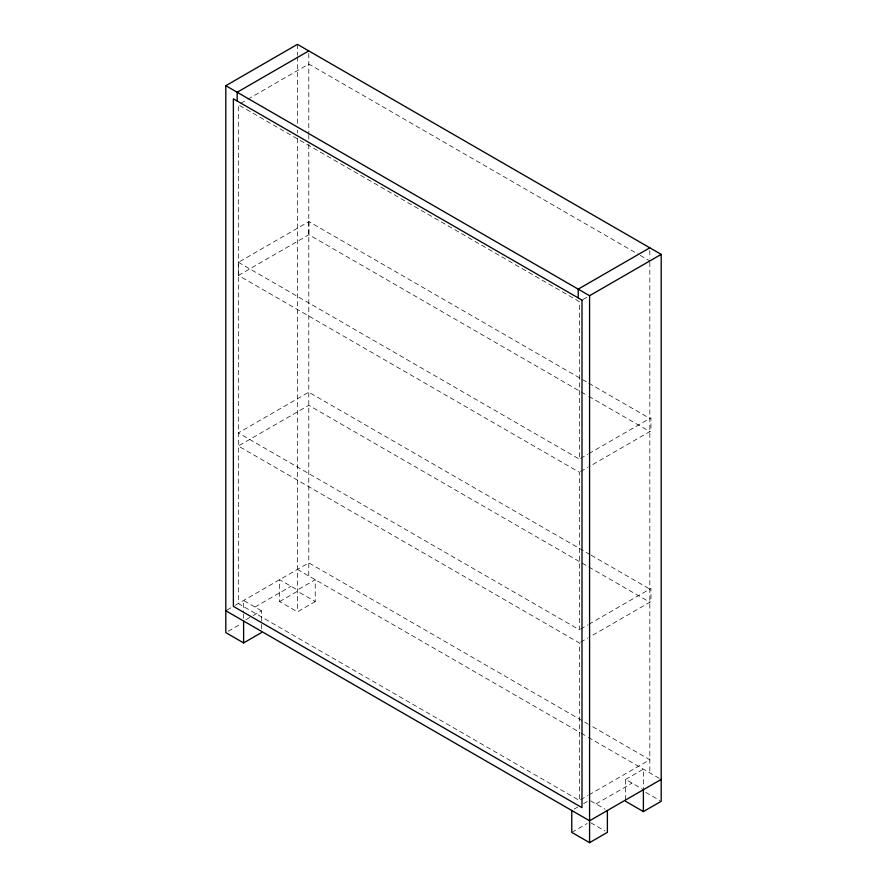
<?xml version="1.0" encoding="UTF-8"?>
<svg xmlns="http://www.w3.org/2000/svg" width="887" height="887" viewBox="0 0 887 887"><rect width="100%" height="100%" fill="white"/><g stroke="black" fill="none" stroke-linecap="round" stroke-linejoin="round"><path stroke-width="0.67" stroke-dasharray="4.43 3.33" d="M240.699 103.347L246.675 99.898M247.872 99.211L308.787 64.041L639.05 254.713M589.999 554.552L308.787 392.198L238.315 432.889L579.344 629.781L579.344 472.272L238.426 275.436L238.426 262.308L308.909 221.617L587.626 382.541M238.426 275.436L308.909 234.745L587.626 395.669M582.925 299.551L587.704 296.801M226.994 610.068L234.124 605.954M235.31 605.267L308.787 562.846L587.604 723.814M254.99 607.03L290.98 586.252M245.987 619.669L251.93 616.232M253.117 615.556L261.432 610.755L261.432 623.062M228.181 631.256L241.242 623.716M279.616 601.563L297.422 591.285L315.229 601.563L315.229 579.688L297.422 589.966L279.616 579.688L279.616 601.563L297.422 611.853L315.229 601.563M580.541 458.446L587.704 454.31M588.901 453.623L650.958 417.788L650.958 430.916L588.901 466.75M580.541 471.574L587.704 467.438M580.541 629.094L587.704 624.958M588.901 624.271L650.958 588.436L650.958 601.563L588.901 637.398M580.541 642.221L587.704 638.086M580.541 799.741L587.704 795.595M588.901 794.907L649.827 759.738L588.802 724.502M574.144 809.121L577.703 807.059M583.635 803.633L587.205 801.582M625.568 779.429L643.385 769.14L643.385 789.652L625.568 779.429L625.568 799.93M596.02 803.932L632.01 783.143M571.771 832.372L587.205 823.458M640.248 255.401L649.827 260.933M588.813 383.228L649.827 418.453M588.813 396.356L649.827 431.581M238.426 262.308L579.344 459.144L579.344 301.624L238.315 104.733L238.315 603.537L579.344 800.429L579.344 642.909L238.315 446.017L308.787 405.326L587.604 566.294M591.186 555.24L649.827 589.09M588.802 566.981L649.827 602.218M297.422 569.41L579.91 732.496M581.107 733.183L587.094 736.642M588.292 737.341L661.192 779.429M645.758 792.39L660.006 800.617M261.432 610.755L243.615 600.466L243.615 612.773M590.653 800.828L605.111 809.177M590.764 822.77L605.012 830.997M649.827 250.433L649.827 258.305M649.827 262.319L649.827 772.865M308.909 221.617L308.909 234.745M308.787 53.542L308.787 133.272M308.787 134.658L308.787 142.962M308.787 144.348L308.787 575.973M297.422 44.35L297.422 55.437M297.422 56.823L297.422 124.701M297.422 130.245L297.422 133.017M297.422 138.56L297.422 611.853M261.432 624.426L261.432 631.267M243.615 614.148L243.615 618.25"/><path stroke-width="1.33" d="M261.432 632.631L243.615 642.909L225.808 632.631L225.808 85.695L297.422 44.35L661.192 254.369L661.192 801.305L643.385 811.583L625.568 801.305M308.787 50.914L237.173 92.259L237.173 101.007M649.827 247.806L578.213 289.151L578.213 297.91M225.808 85.695L589.578 295.715L661.192 254.369M661.192 779.429L589.578 820.774L225.808 610.755M571.771 810.485L571.771 832.372L589.578 842.65L607.384 832.372L607.384 810.485M643.385 789.707L643.385 811.583M589.578 295.715L589.578 842.65M243.615 621.033L243.615 642.909M581.994 300.094L233.381 98.823L233.381 606.375L581.994 807.647L581.994 300.094"/></g></svg>
